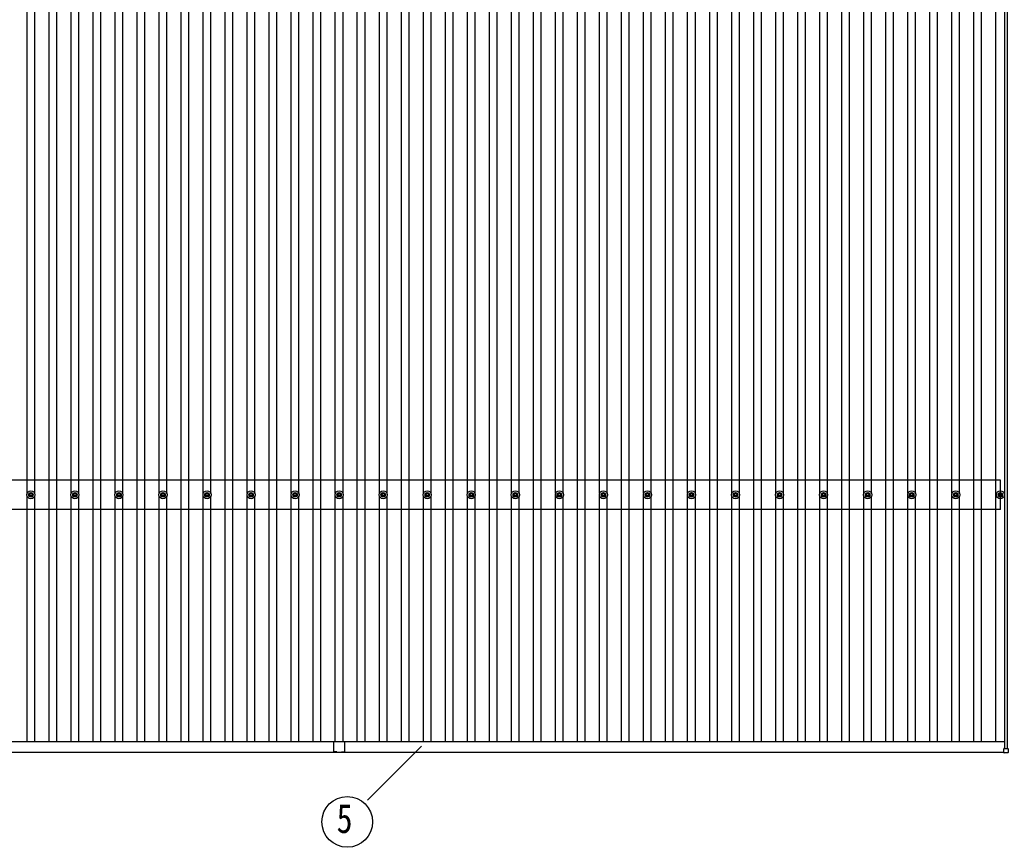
# Model space of a CAD drawing. Units: millimetres, scale not verified. Extents: x -21025 to 21025, y -14850 to 14850.
# Drawn here: x -11303 to -6814, y -75 to 3682 of the extents above; entities that cross this region are included whole.
import ezdxf
from ezdxf.enums import TextEntityAlignment as Align

# ---------------------------------------------------------------- set-up
doc = ezdxf.new("R2010")
doc.units = ezdxf.units.MM
doc.header["$LTSCALE"] = 60
for name, color, linetype in [('0-5_YKK_13', 4, 'Continuous'), ('0-6_YKK_A1', 4, 'Continuous'), ('0-7_YKK_D', 6, 'Continuous')]:
    doc.layers.add(name, color=color, linetype=linetype)
doc.styles.add('ＭＳ ゴシック', font='')
doc.styles.get('ＭＳ ゴシック').set_extended_font_data('MS Gothic')

msp = doc.modelspace()

# ---------------------------------------------------------------- linework, layer by layer
at = {"layer": '0-5_YKK_13'}
for p, q in [((-11262.4, 1527.08), (-11257.99, 1527.08)), ((-11254.15, 1535.33), (-11254.15, 1530.91)), ((-11250.65, 1535.33), (-11250.65, 1530.91)), ((-11246.82, 1527.08), (-11242.41, 1527.08)), ((-11062.4, 1527.08), (-11057.99, 1527.08)), ((-11054.15, 1535.33), (-11054.15, 1530.91)), ((-11050.65, 1535.33), (-11050.65, 1530.91)), ((-11046.82, 1527.08), (-11042.41, 1527.08)), ((-10862.4, 1527.08), (-10857.99, 1527.08)), ((-10854.15, 1535.33), (-10854.15, 1530.91)), ((-10850.65, 1535.33), (-10850.65, 1530.91)), ((-10846.82, 1527.08), (-10842.41, 1527.08)), ((-10662.4, 1527.08), (-10657.99, 1527.08)), ((-10654.15, 1535.33), (-10654.15, 1530.91)), ((-10650.65, 1535.33), (-10650.65, 1530.91)), ((-10646.82, 1527.08), (-10642.41, 1527.08)), ((-10462.4, 1527.08), (-10457.99, 1527.08)), ((-10454.15, 1535.33), (-10454.15, 1530.91)), ((-10450.65, 1535.33), (-10450.65, 1530.91)), ((-10446.82, 1527.08), (-10442.41, 1527.08)), ((-10262.4, 1527.08), (-10257.99, 1527.08)), ((-10254.15, 1535.33), (-10254.15, 1530.91)), ((-10250.65, 1535.33), (-10250.65, 1530.91)), ((-10246.82, 1527.08), (-10242.41, 1527.08)), ((-10062.4, 1527.08), (-10057.99, 1527.08)), ((-10054.15, 1535.33), (-10054.15, 1530.91)), ((-10050.65, 1535.33), (-10050.65, 1530.91)), ((-10046.82, 1527.08), (-10042.41, 1527.08)), ((-9862.4, 1527.08), (-9857.99, 1527.08)), ((-9854.15, 1535.33), (-9854.15, 1530.91)), ((-9850.65, 1535.33), (-9850.65, 1530.91)), ((-9846.82, 1527.08), (-9842.41, 1527.08)), ((-9662.4, 1527.08), (-9657.99, 1527.08)), ((-9654.15, 1535.33), (-9654.15, 1530.91)), ((-9650.65, 1535.33), (-9650.65, 1530.91)), ((-9646.82, 1527.08), (-9642.41, 1527.08)), ((-9462.4, 1527.08), (-9457.99, 1527.08)), ((-9454.15, 1535.33), (-9454.15, 1530.91)), ((-9450.65, 1535.33), (-9450.65, 1530.91)), ((-9446.82, 1527.08), (-9442.41, 1527.08)), ((-9262.4, 1527.08), (-9257.99, 1527.08)), ((-9254.15, 1535.33), (-9254.15, 1530.91)), ((-9250.65, 1535.33), (-9250.65, 1530.91)), ((-9246.82, 1527.08), (-9242.41, 1527.08)), ((-9062.4, 1527.08), (-9057.99, 1527.08)), ((-9054.15, 1535.33), (-9054.15, 1530.91)), ((-9050.65, 1535.33), (-9050.65, 1530.91)), ((-9046.82, 1527.08), (-9042.41, 1527.08)), ((-8862.4, 1527.08), (-8857.99, 1527.08)), ((-8854.15, 1535.33), (-8854.15, 1530.91)), ((-8850.65, 1535.33), (-8850.65, 1530.91)), ((-8846.82, 1527.08), (-8842.41, 1527.08)), ((-8662.4, 1527.08), (-8657.99, 1527.08)), ((-8654.15, 1535.33), (-8654.15, 1530.91)), ((-8650.65, 1535.33), (-8650.65, 1530.91)), ((-8646.82, 1527.08), (-8642.41, 1527.08)), ((-8462.4, 1527.08), (-8457.99, 1527.08)), ((-8454.15, 1535.33), (-8454.15, 1530.91)), ((-8450.65, 1535.33), (-8450.65, 1530.91)), ((-8446.82, 1527.08), (-8442.41, 1527.08)), ((-8262.4, 1527.08), (-8257.99, 1527.08)), ((-8254.15, 1535.33), (-8254.15, 1530.91)), ((-8250.65, 1535.33), (-8250.65, 1530.91)), ((-8246.82, 1527.08), (-8242.41, 1527.08)), ((-8062.4, 1527.08), (-8057.99, 1527.08)), ((-8054.15, 1535.33), (-8054.15, 1530.91)), ((-8050.65, 1535.33), (-8050.65, 1530.91)), ((-8046.82, 1527.08), (-8042.41, 1527.08)), ((-7862.4, 1527.08), (-7857.99, 1527.08)), ((-7854.15, 1535.33), (-7854.15, 1530.91)), ((-7850.65, 1535.33), (-7850.65, 1530.91)), ((-7846.82, 1527.08), (-7842.41, 1527.08)), ((-7662.4, 1527.08), (-7657.99, 1527.08)), ((-7654.15, 1535.33), (-7654.15, 1530.91)), ((-7650.65, 1535.33), (-7650.65, 1530.91)), ((-7646.82, 1527.08), (-7642.41, 1527.08)), ((-7462.4, 1527.08), (-7457.99, 1527.08)), ((-7454.15, 1535.33), (-7454.15, 1530.91)), ((-7450.65, 1535.33), (-7450.65, 1530.91)), ((-7446.82, 1527.08), (-7442.41, 1527.08)), ((-7262.4, 1527.08), (-7257.99, 1527.08)), ((-7254.15, 1535.33), (-7254.15, 1530.91)), ((-7250.65, 1535.33), (-7250.65, 1530.91)), ((-7246.82, 1527.08), (-7242.41, 1527.08)), ((-7062.4, 1527.08), (-7057.99, 1527.08)), ((-7054.15, 1535.33), (-7054.15, 1530.91)), ((-7050.65, 1535.33), (-7050.65, 1530.91)), ((-7046.82, 1527.08), (-7042.41, 1527.08)), ((-6859.65, 1527.08), (-6855.23, 1527.08)), ((-6851.4, 1535.33), (-6851.4, 1530.91)), ((-6847.9, 1535.33), (-6847.9, 1530.91)), ((-6844.07, 1527.08), (-6839.65, 1527.08)), ((-11262.4, 1523.58), (-11257.99, 1523.58)), ((-11254.15, 1519.75), (-11254.15, 1515.33)), ((-11250.65, 1519.75), (-11250.65, 1515.33)), ((-11246.82, 1523.58), (-11242.41, 1523.58)), ((-11062.4, 1523.58), (-11057.99, 1523.58)), ((-11054.15, 1519.75), (-11054.15, 1515.33)), ((-11050.65, 1519.75), (-11050.65, 1515.33)), ((-11046.82, 1523.58), (-11042.41, 1523.58)), ((-10862.4, 1523.58), (-10857.99, 1523.58)), ((-10854.15, 1519.75), (-10854.15, 1515.33)), ((-10850.65, 1519.75), (-10850.65, 1515.33)), ((-10846.82, 1523.58), (-10842.41, 1523.58)), ((-10662.4, 1523.58), (-10657.99, 1523.58)), ((-10654.15, 1519.75), (-10654.15, 1515.33)), ((-10650.65, 1519.75), (-10650.65, 1515.33)), ((-10646.82, 1523.58), (-10642.41, 1523.58)), ((-10462.4, 1523.58), (-10457.99, 1523.58)), ((-10454.15, 1519.75), (-10454.15, 1515.33)), ((-10450.65, 1519.75), (-10450.65, 1515.33)), ((-10446.82, 1523.58), (-10442.41, 1523.58)), ((-10262.4, 1523.58), (-10257.99, 1523.58)), ((-10254.15, 1519.75), (-10254.15, 1515.33)), ((-10250.65, 1519.75), (-10250.65, 1515.33)), ((-10246.82, 1523.58), (-10242.41, 1523.58)), ((-10062.4, 1523.58), (-10057.99, 1523.58)), ((-10054.15, 1519.75), (-10054.15, 1515.33)), ((-10050.65, 1519.75), (-10050.65, 1515.33)), ((-10046.82, 1523.58), (-10042.41, 1523.58)), ((-9862.4, 1523.58), (-9857.99, 1523.58)), ((-9854.15, 1519.75), (-9854.15, 1515.33)), ((-9850.65, 1519.75), (-9850.65, 1515.33)), ((-9846.82, 1523.58), (-9842.41, 1523.58)), ((-9662.4, 1523.58), (-9657.99, 1523.58)), ((-9654.15, 1519.75), (-9654.15, 1515.33)), ((-9650.65, 1519.75), (-9650.65, 1515.33)), ((-9646.82, 1523.58), (-9642.41, 1523.58)), ((-9462.4, 1523.58), (-9457.99, 1523.58)), ((-9454.15, 1519.75), (-9454.15, 1515.33)), ((-9450.65, 1519.75), (-9450.65, 1515.33)), ((-9446.82, 1523.58), (-9442.41, 1523.58)), ((-9262.4, 1523.58), (-9257.99, 1523.58)), ((-9254.15, 1519.75), (-9254.15, 1515.33)), ((-9250.65, 1519.75), (-9250.65, 1515.33)), ((-9246.82, 1523.58), (-9242.41, 1523.58)), ((-9062.4, 1523.58), (-9057.99, 1523.58)), ((-9054.15, 1519.75), (-9054.15, 1515.33)), ((-9050.65, 1519.75), (-9050.65, 1515.33)), ((-9046.82, 1523.58), (-9042.41, 1523.58)), ((-8862.4, 1523.58), (-8857.99, 1523.58)), ((-8854.15, 1519.75), (-8854.15, 1515.33)), ((-8850.65, 1519.75), (-8850.65, 1515.33)), ((-8846.82, 1523.58), (-8842.41, 1523.58)), ((-8662.4, 1523.58), (-8657.99, 1523.58)), ((-8654.15, 1519.75), (-8654.15, 1515.33)), ((-8650.65, 1519.75), (-8650.65, 1515.33)), ((-8646.82, 1523.58), (-8642.41, 1523.58)), ((-8462.4, 1523.58), (-8457.99, 1523.58)), ((-8454.15, 1519.75), (-8454.15, 1515.33)), ((-8450.65, 1519.75), (-8450.65, 1515.33)), ((-8446.82, 1523.58), (-8442.41, 1523.58)), ((-8262.4, 1523.58), (-8257.99, 1523.58)), ((-8254.15, 1519.75), (-8254.15, 1515.33)), ((-8250.65, 1519.75), (-8250.65, 1515.33)), ((-8246.82, 1523.58), (-8242.41, 1523.58)), ((-8062.4, 1523.58), (-8057.99, 1523.58)), ((-8054.15, 1519.75), (-8054.15, 1515.33)), ((-8050.65, 1519.75), (-8050.65, 1515.33)), ((-8046.82, 1523.58), (-8042.41, 1523.58)), ((-7862.4, 1523.58), (-7857.99, 1523.58)), ((-7854.15, 1519.75), (-7854.15, 1515.33)), ((-7850.65, 1519.75), (-7850.65, 1515.33)), ((-7846.82, 1523.58), (-7842.41, 1523.58)), ((-7662.4, 1523.58), (-7657.99, 1523.58)), ((-7654.15, 1519.75), (-7654.15, 1515.33)), ((-7650.65, 1519.75), (-7650.65, 1515.33)), ((-7646.82, 1523.58), (-7642.41, 1523.58)), ((-7462.4, 1523.58), (-7457.99, 1523.58)), ((-7454.15, 1519.75), (-7454.15, 1515.33)), ((-7450.65, 1519.75), (-7450.65, 1515.33)), ((-7446.82, 1523.58), (-7442.41, 1523.58)), ((-7262.4, 1523.58), (-7257.99, 1523.58)), ((-7254.15, 1519.75), (-7254.15, 1515.33)), ((-7250.65, 1519.75), (-7250.65, 1515.33)), ((-7246.82, 1523.58), (-7242.41, 1523.58)), ((-7062.4, 1523.58), (-7057.99, 1523.58)), ((-7054.15, 1519.75), (-7054.15, 1515.33)), ((-7050.65, 1519.75), (-7050.65, 1515.33)), ((-7046.82, 1523.58), (-7042.41, 1523.58)), ((-6859.65, 1523.58), (-6855.23, 1523.58)), ((-6851.4, 1519.75), (-6851.4, 1515.33)), ((-6847.9, 1519.75), (-6847.9, 1515.33)), ((-6844.07, 1523.58), (-6839.65, 1523.58)), ((-9876.4, 404.73), (-9852.8, 404.73)), ((-9852, 404.73), (-9828.4, 404.73)), ((-9877.4, 403.73), (-9877.4, 381.13)), ((-9877.4, 380.33), (-9877.4, 358.73)), ((-9827.4, 403.73), (-9827.4, 381.13)), ((-9827.4, 380.33), (-9827.4, 358.73)), ((-6834.1, 354.43), (-6834.1, 372.43)), ((-6833.1, 373.43), (-6815.1, 373.43)), ((-6814.1, 372.43), (-6814.1, 354.43)), ((-9862.4, 357.73), (-9876.4, 357.73)), ((-9862.4, 357.73), (-9862.4, 356.23)), ((-9862.4, 356.23), (-9842.4, 356.23)), ((-9842.4, 357.73), (-9842.4, 356.23)), ((-9842.4, 357.73), (-9828.4, 357.73)), ((-6815.1, 353.43), (-6833.1, 353.43))]:
    msp.add_line(p, q, dxfattribs=at)
for centre, radius in [((-11252.4, 1525.33), 18.25), ((-11252.4, 1525.33), 10.15), ((-11252.4, 1525.33), 5.85), ((-11252.4, 1525.33), 5.25), ((-11052.4, 1525.33), 18.25), ((-11052.4, 1525.33), 10.15), ((-11052.4, 1525.33), 5.85), ((-11052.4, 1525.33), 5.25), ((-10852.4, 1525.33), 18.25), ((-10852.4, 1525.33), 10.15), ((-10852.4, 1525.33), 5.85), ((-10852.4, 1525.33), 5.25), ((-10652.4, 1525.33), 18.25), ((-10652.4, 1525.33), 10.15), ((-10652.4, 1525.33), 5.85), ((-10652.4, 1525.33), 5.25), ((-10452.4, 1525.33), 18.25), ((-10452.4, 1525.33), 10.15), ((-10452.4, 1525.33), 5.85), ((-10452.4, 1525.33), 5.25), ((-10252.4, 1525.33), 18.25), ((-10252.4, 1525.33), 10.15), ((-10252.4, 1525.33), 5.85), ((-10252.4, 1525.33), 5.25), ((-10052.4, 1525.33), 18.25), ((-10052.4, 1525.33), 10.15), ((-10052.4, 1525.33), 5.85), ((-10052.4, 1525.33), 5.25), ((-9852.4, 1525.33), 18.25), ((-9852.4, 1525.33), 10.15), ((-9852.4, 1525.33), 5.85), ((-9852.4, 1525.33), 5.25), ((-9652.4, 1525.33), 18.25), ((-9652.4, 1525.33), 10.15), ((-9652.4, 1525.33), 5.85), ((-9652.4, 1525.33), 5.25), ((-9452.4, 1525.33), 18.25), ((-9452.4, 1525.33), 10.15), ((-9452.4, 1525.33), 5.85), ((-9452.4, 1525.33), 5.25), ((-9252.4, 1525.33), 18.25), ((-9252.4, 1525.33), 10.15), ((-9252.4, 1525.33), 5.85), ((-9252.4, 1525.33), 5.25), ((-9052.4, 1525.33), 18.25), ((-9052.4, 1525.33), 10.15), ((-9052.4, 1525.33), 5.85), ((-9052.4, 1525.33), 5.25), ((-8852.4, 1525.33), 18.25), ((-8852.4, 1525.33), 10.15), ((-8852.4, 1525.33), 5.85), ((-8852.4, 1525.33), 5.25), ((-8652.4, 1525.33), 18.25), ((-8652.4, 1525.33), 10.15), ((-8652.4, 1525.33), 5.85), ((-8652.4, 1525.33), 5.25), ((-8452.4, 1525.33), 18.25), ((-8452.4, 1525.33), 10.15), ((-8452.4, 1525.33), 5.85), ((-8452.4, 1525.33), 5.25), ((-8252.4, 1525.33), 18.25), ((-8252.4, 1525.33), 10.15), ((-8252.4, 1525.33), 5.85), ((-8252.4, 1525.33), 5.25), ((-8052.4, 1525.33), 18.25), ((-8052.4, 1525.33), 10.15), ((-8052.4, 1525.33), 5.85), ((-8052.4, 1525.33), 5.25), ((-7852.4, 1525.33), 18.25), ((-7852.4, 1525.33), 10.15), ((-7852.4, 1525.33), 5.85), ((-7852.4, 1525.33), 5.25), ((-7652.4, 1525.33), 18.25), ((-7652.4, 1525.33), 10.15), ((-7652.4, 1525.33), 5.85), ((-7652.4, 1525.33), 5.25), ((-7452.4, 1525.33), 18.25), ((-7452.4, 1525.33), 10.15), ((-7452.4, 1525.33), 5.85), ((-7452.4, 1525.33), 5.25), ((-7252.4, 1525.33), 18.25), ((-7252.4, 1525.33), 10.15), ((-7252.4, 1525.33), 5.85), ((-7252.4, 1525.33), 5.25), ((-7052.4, 1525.33), 18.25), ((-7052.4, 1525.33), 10.15), ((-7052.4, 1525.33), 5.85), ((-7052.4, 1525.33), 5.25), ((-6849.65, 1525.33), 18.25), ((-6849.65, 1525.33), 10.15), ((-6849.65, 1525.33), 5.85), ((-6849.65, 1525.33), 5.25)]:
    msp.add_circle(centre, radius, dxfattribs=at)
for centre, radius, start, end in [((-9876.4, 403.73), 1, 90, 180.00001), ((-9852.4, 405.03), 0.5, 216.8699, 323.1301), ((-9828.4, 403.73), 1, 360, 90), ((-9877.7, 380.73), 0.5, 306.8699, 53.1301), ((-9827.1, 380.73), 0.5, 126.8699, 233.1301), ((-6833.1, 372.43), 1, 90, 180), ((-6815.1, 372.43), 1, 0, 90), ((-9876.4, 358.73), 1, 180.00001, 270), ((-9828.4, 358.73), 1, 270, 360), ((-6833.1, 354.43), 1, 180, 270), ((-6815.1, 354.43), 1, 270, 0)]:
    msp.add_arc(centre, radius, start, end, dxfattribs=at)
at = {"layer": '0-6_YKK_A1'}
for p, q in [((-11169.9, 404.71), (-11169.9, 5745.72)), ((-11134.9, 404.71), (-11134.9, 5745.72)), ((-10969.9, 404.71), (-10969.9, 5745.72)), ((-10934.9, 404.71), (-10934.9, 5745.72)), ((-10769.9, 404.71), (-10769.9, 5745.72)), ((-10734.9, 404.71), (-10734.9, 5745.72)), ((-10569.9, 404.71), (-10569.9, 5745.72)), ((-10534.9, 404.71), (-10534.9, 5745.72)), ((-10369.9, 404.71), (-10369.9, 5745.72)), ((-10334.9, 404.71), (-10334.9, 5745.72)), ((-10169.9, 404.71), (-10169.9, 5745.72)), ((-10134.9, 404.71), (-10134.9, 5745.72)), ((-9969.9, 404.71), (-9969.9, 5745.72)), ((-9934.9, 404.71), (-9934.9, 5745.72)), ((-9769.9, 404.71), (-9769.9, 5745.72)), ((-9734.9, 404.71), (-9734.9, 5745.72)), ((-9569.9, 404.71), (-9569.9, 5745.72)), ((-9534.9, 404.71), (-9534.9, 5745.72)), ((-9369.9, 404.71), (-9369.9, 5745.72)), ((-9334.9, 404.71), (-9334.9, 5745.72)), ((-9169.9, 404.71), (-9169.9, 5745.72)), ((-9134.9, 404.71), (-9134.9, 5745.72)), ((-8969.9, 404.71), (-8969.9, 5745.72)), ((-8934.9, 404.71), (-8934.9, 5745.72)), ((-8769.9, 404.71), (-8769.9, 5745.72)), ((-8734.9, 404.71), (-8734.9, 5745.72)), ((-8569.9, 404.71), (-8569.9, 5745.72)), ((-8534.9, 404.71), (-8534.9, 5745.72)), ((-8369.9, 404.71), (-8369.9, 5745.72)), ((-8334.9, 404.71), (-8334.9, 5745.72)), ((-8169.9, 404.71), (-8169.9, 5745.72)), ((-8134.9, 404.71), (-8134.9, 5745.72)), ((-7969.9, 404.71), (-7969.9, 5745.72)), ((-7934.9, 404.71), (-7934.9, 5745.72)), ((-7769.9, 404.71), (-7769.9, 5745.72)), ((-7734.9, 404.71), (-7734.9, 5745.72)), ((-7569.9, 404.71), (-7569.9, 5745.72)), ((-7534.9, 404.71), (-7534.9, 5745.72)), ((-7369.9, 404.71), (-7369.9, 5745.72)), ((-7334.9, 404.71), (-7334.9, 5745.72)), ((-7169.9, 404.71), (-7169.9, 5745.72)), ((-7134.9, 404.71), (-7134.9, 5745.72)), ((-6969.9, 404.71), (-6969.9, 5745.72)), ((-6969.9, 404.71), (-6969.9, 5745.72)), ((-6934.9, 404.71), (-6934.9, 5745.72)), ((-6934.9, 404.71), (-6934.9, 5745.72)), ((-6869.9, 404.71), (-6869.9, 5745.72)), ((-6829.4, 373.39), (-6829.4, 5771.81)), ((-6817.4, 373.39), (-6817.4, 5771.81)), ((-11269.9, 1530.51), (-11269.9, 4620.15)), ((-11234.9, 1530.51), (-11234.9, 4620.16)), ((-11069.9, 1530.51), (-11069.9, 4620.15)), ((-11034.9, 1530.51), (-11034.9, 4620.16)), ((-10869.9, 1530.51), (-10869.9, 4620.15)), ((-10834.9, 1530.51), (-10834.9, 4620.16)), ((-10669.9, 1530.51), (-10669.9, 4620.15)), ((-10634.9, 1530.51), (-10634.9, 4620.16)), ((-10469.9, 1530.51), (-10469.9, 4620.15)), ((-10434.9, 1530.51), (-10434.9, 4620.16)), ((-10269.9, 1530.51), (-10269.9, 4620.15)), ((-10234.9, 1530.51), (-10234.9, 4620.16)), ((-10069.9, 1530.51), (-10069.9, 4620.15)), ((-10034.9, 1530.51), (-10034.9, 4620.16)), ((-9869.9, 1530.51), (-9869.9, 4620.15)), ((-9834.9, 1530.51), (-9834.9, 4620.16)), ((-9669.9, 1530.51), (-9669.9, 4620.15)), ((-9634.9, 1530.51), (-9634.9, 4620.16)), ((-9469.9, 1530.51), (-9469.9, 4620.15)), ((-9434.9, 1530.51), (-9434.9, 4620.16)), ((-9269.9, 1530.51), (-9269.9, 4620.15)), ((-9234.9, 1530.51), (-9234.9, 4620.16)), ((-9069.9, 1530.51), (-9069.9, 4620.15)), ((-9034.9, 1530.51), (-9034.9, 4620.16)), ((-8869.9, 1530.51), (-8869.9, 4620.15)), ((-8834.9, 1530.51), (-8834.9, 4620.16)), ((-8669.9, 1530.51), (-8669.9, 4620.15)), ((-8634.9, 1530.51), (-8634.9, 4620.16)), ((-8469.9, 1530.51), (-8469.9, 4620.15)), ((-8434.9, 1530.51), (-8434.9, 4620.16)), ((-8269.9, 1530.51), (-8269.9, 4620.15)), ((-8234.9, 1530.51), (-8234.9, 4620.16)), ((-8069.9, 1530.51), (-8069.9, 4620.15)), ((-8034.9, 1530.51), (-8034.9, 4620.16)), ((-7869.9, 1530.51), (-7869.9, 4620.15)), ((-7834.9, 1530.51), (-7834.9, 4620.16)), ((-7669.9, 1530.51), (-7669.9, 4620.15)), ((-7634.9, 1530.51), (-7634.9, 4620.16)), ((-7469.9, 1530.51), (-7469.9, 4620.15)), ((-7434.9, 1530.51), (-7434.9, 4620.16)), ((-7269.9, 1530.51), (-7269.9, 4620.15)), ((-7234.9, 1530.51), (-7234.9, 4620.16)), ((-7069.9, 1530.51), (-7069.9, 4620.15)), ((-7034.9, 1530.51), (-7034.9, 4620.16)), ((-6849.65, 1592.33), (-15252.4, 1592.33)), ((-6849.65, 1458.33), (-6849.65, 1592.33)), ((-11269.9, 404.71), (-11269.9, 1520.15)), ((-11234.9, 404.71), (-11234.9, 1520.15)), ((-11069.9, 404.71), (-11069.9, 1520.15)), ((-11034.9, 404.71), (-11034.9, 1520.15)), ((-10869.9, 404.71), (-10869.9, 1520.15)), ((-10834.9, 404.71), (-10834.9, 1520.15)), ((-10669.9, 404.71), (-10669.9, 1520.15)), ((-10634.9, 404.71), (-10634.9, 1520.15)), ((-10469.9, 404.71), (-10469.9, 1520.15)), ((-10434.9, 404.71), (-10434.9, 1520.15)), ((-10269.9, 404.71), (-10269.9, 1520.15)), ((-10234.9, 404.71), (-10234.9, 1520.15)), ((-10069.9, 404.71), (-10069.9, 1520.15)), ((-10034.9, 404.71), (-10034.9, 1520.15)), ((-9869.9, 404.73), (-9869.9, 1520.15)), ((-9834.9, 404.73), (-9834.9, 1520.15)), ((-9669.9, 404.71), (-9669.9, 1520.15)), ((-9634.9, 404.71), (-9634.9, 1520.15)), ((-9469.9, 404.71), (-9469.9, 1520.15)), ((-9434.9, 404.71), (-9434.9, 1520.15)), ((-9269.9, 404.71), (-9269.9, 1520.15)), ((-9234.9, 404.71), (-9234.9, 1520.15)), ((-9069.9, 404.71), (-9069.9, 1520.15)), ((-9034.9, 404.71), (-9034.9, 1520.15)), ((-8869.9, 404.71), (-8869.9, 1520.15)), ((-8834.9, 404.71), (-8834.9, 1520.15)), ((-8669.9, 404.71), (-8669.9, 1520.15)), ((-8634.9, 404.71), (-8634.9, 1520.15)), ((-8469.9, 404.71), (-8469.9, 1520.15)), ((-8434.9, 404.71), (-8434.9, 1520.15)), ((-8269.9, 404.71), (-8269.9, 1520.15)), ((-8234.9, 404.71), (-8234.9, 1520.15)), ((-8069.9, 404.71), (-8069.9, 1520.15)), ((-8034.9, 404.71), (-8034.9, 1520.15)), ((-7869.9, 404.71), (-7869.9, 1520.15)), ((-7834.9, 404.71), (-7834.9, 1520.15)), ((-7669.9, 404.71), (-7669.9, 1520.15)), ((-7634.9, 404.71), (-7634.9, 1520.15)), ((-7469.9, 404.71), (-7469.9, 1520.15)), ((-7434.9, 404.71), (-7434.9, 1520.15)), ((-7269.9, 404.71), (-7269.9, 1520.15)), ((-7234.9, 404.71), (-7234.9, 1520.15)), ((-7069.9, 404.71), (-7069.9, 1520.15)), ((-7034.9, 404.71), (-7034.9, 1520.15)), ((-6849.65, 1458.33), (-15252.4, 1458.33)), ((-15275.4, 404.71), (-9876.59, 404.71)), ((-9852.79, 404.71), (-9852.02, 404.71)), ((-9828.22, 404.71), (-6829.4, 404.71)), ((-15270.7, 356.73), (-9862.4, 356.73)), ((-9842.4, 356.73), (-6834.1, 356.73))]:
    msp.add_line(p, q, dxfattribs=at)
at = {"layer": '0-7_YKK_D'}
msp.add_line((-9724.4, 137.97), (-9479.06, 383.31), dxfattribs=at)
msp.add_circle((-9815.69, 40.19), 115.2, dxfattribs=at)

# ---------------------------------------------------------------- texts
at = {"layer": '0-7_YKK_D', "style": 'ＭＳ ゴシック', "width": 0.8}
msp.add_text('5', height=132, dxfattribs=at).set_placement((-9863.69, -49.81), align=Align.BOTTOM_LEFT)

doc.saveas('drawing.dxf')
